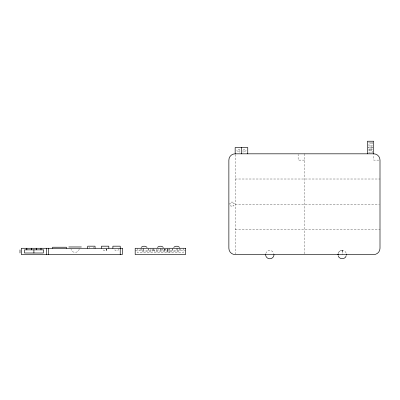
<?xml version="1.0" encoding="UTF-8"?>
<svg xmlns="http://www.w3.org/2000/svg" width="400" height="400" viewBox="0 0 400 400"><rect width="100%" height="100%" fill="white"/><g stroke="black" fill="none" stroke-linecap="round" stroke-linejoin="round"><path stroke-width="0.3" stroke-dasharray="2 1.5" d="M139.915 250.38L140.23 248.77M156.18 250.38L156.5 248.77M172.45 250.38L172.77 248.77M79.265 248.83C78.895 253.56 71.305 253.56 70.94 248.83M304.43 160.115L298.135 160.115L298.135 154.39M378.855 160.115L373.705 160.115L373.705 154.39M235.16 179.01L380 179.01M235.16 204.2L379.375 204.2M235.16 229.39L380 229.39M160.37 249.33L169.815 249.33M135.18 250.38L185.56 250.38M342.215 250.38A4.2 4.2 0 0 0 338.16 253.49A4.18 4.145 -90 0 1 342.145 250.365L342.285 250.38A4.18 4.145 -90 0 1 346.27 253.49M180.525 248.77L180.845 250.38M164.26 248.77L164.575 250.38M147.99 248.77L148.31 250.38M372.13 141.915L372.13 146.045L368.98 146.045L368.98 141.915M372.13 153.13L372.13 149L368.98 149L368.98 153.13M371.34 149L371.34 153.13M371.08 141.915L371.08 146.045M370.555 149L370.555 153.13M370.03 141.915L370.03 146.045M369.765 149L369.765 153.13M342.285 250.38L342.285 253.98M342.145 250.38L342.145 254.575M304.43 153.82L304.43 253.965M235.16 154.435L235.16 253.965M183.47 248.28L183.47 252.485L137.29 252.485L137.29 248.28M179.265 248.28L179.265 251.43L154.265 251.43L154.265 249.59L152.49 249.59L152.49 251.43L141.48 251.43L141.48 248.28M177.49 248.28L177.49 250.38M176.9 248.28L176.9 250.38M172.18 248.28L172.18 250.38M169.825 248.28L169.815 251.43M169.43 250.38L169.43 252.485M167.725 248.28L167.725 250.38M167.455 249.33L167.455 250.38M167.33 250.38L167.33 252.485M165.88 249.33L165.88 250.38M164.305 249.33L164.305 250.38M162.735 249.33L162.735 250.38M160.37 248.28L160.37 251.43M158.01 248.28L158.01 250.38M153.285 248.805L153.285 250.38M153.03 248.28L153.03 250.38M150.925 248.28L150.925 251.43M148.565 248.28L148.565 250.38M143.84 248.28L143.84 250.38M143.055 248.28L143.055 250.38M118.135 248.805L118.135 250.38L114.985 250.38L114.985 248.805M106.85 248.805L106.85 250.38L103.44 250.38L103.44 248.805M106.76 248.805L106.735 250.38M106.59 248.805L106.59 250.38M93.205 247.23L93.205 248.28M89.535 247.23L89.535 248.28M265.74 253.49A4.2 4.2 0 0 1 273.85 253.49M239.885 149.095L236.735 150.67L239.885 152.245L239.885 149.095M246.18 150.67L243.03 152.245L243.03 149.095L246.18 150.67M372.915 147.13L368.19 147.13L368.19 147.915L372.915 147.915L372.915 147.13M233.06 202.1L230.96 202.1L230.96 203.15L229.915 203.15L229.915 205.25L230.96 205.25L230.96 206.295L233.06 206.295L233.06 205.25L234.11 205.25L234.11 203.15L233.06 203.15L233.06 202.1"/><path stroke-width="0.6" d="M346.27 255.665C345.42 259.715 339.01 259.715 338.16 255.665M141.14 247.41C142.695 245.79 145.525 245.79 147.08 247.41M157.41 247.41C158.965 245.79 161.795 245.79 163.35 247.41M173.68 247.41C175.23 245.79 178.06 245.79 179.615 247.41M235.16 153.82L373.705 153.82A6.295 6.295 0 0 1 380 160.115L380 248.28A6.295 6.295 0 0 1 373.705 254.575L235.16 254.575A6.295 6.295 0 0 1 228.865 248.28L228.865 160.115A6.295 6.295 0 0 1 235.16 153.82L235.16 147.52L247.755 147.52L247.755 153.82M68.805 246.97L81.4 246.97M373.705 153.82L373.705 141.225L367.405 141.225L367.405 153.82M241.46 147.52L241.46 153.82M120.235 254.575L120.235 246.18L112.885 246.18L112.885 248.28M108.82 248.28L108.82 246.18L101.47 246.18L101.47 248.28M95.045 248.28L95.045 246.18L87.695 246.18L87.695 248.28M66.415 248.28L66.415 247.23L52.565 247.23L52.565 248.28M48.6 248.28L48.6 254.575M46.5 248.28L46.5 254.575M40.99 248.28L40.99 249.855M36.27 248.28L36.27 249.855M33.905 249.855L33.905 253.005M31.545 248.28L31.545 249.855M26.82 248.28L26.82 249.855M20 249.855L20 253.005M273.995 254.575A4.2 4.2 0 0 1 269.795 258.775A4.2 4.2 0 0 1 265.6 254.575M346.37 254.03A4.18 4.145 -90 0 1 346.4 254.575M122.33 248.28L21.31 248.28L21.31 254.575L122.33 254.575L122.33 248.28M185.57 248.28L135.19 248.28L135.18 254.575L185.57 254.575L185.57 248.28M43.355 249.855L24.46 249.855L24.46 253.005L43.355 253.005L43.355 249.855M338.055 254.03A4.2 4.2 0 0 0 338.015 254.575A4.18 4.145 -90 0 1 338.06 254.03"/></g></svg>
